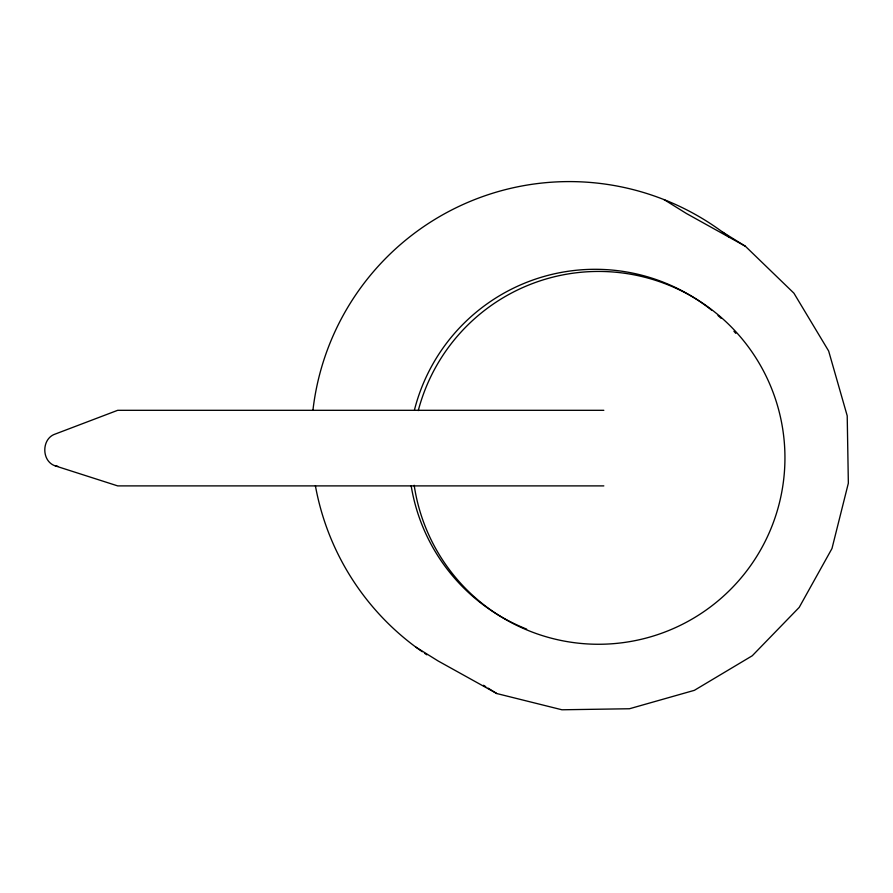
<?xml version="1.0" encoding="UTF-8"?>
<svg xmlns="http://www.w3.org/2000/svg" width="893" height="893" viewBox="0 0 893 893"><rect width="100%" height="100%" fill="white"/><g stroke="black" fill="none" stroke-linecap="round" stroke-linejoin="round"><path stroke-width="1.34" d="M603.835 410.311L117.697 410.311L55.288 434.031C41.301 438.53 41.301 461.391 55.288 465.889L117.697 485.892L603.835 485.892M55.288 465.889L57.755 466.269M415.625 646.967L438.106 660.965L496.798 693.548L561.943 709.779L629.453 708.752L694.363 690.334L752.263 655.763L799.202 607.396L831.975 548.536L848.35 483.191L847.211 415.814L828.648 351.005L793.91 293.172L745.365 246.245L722.884 232.258M745.365 246.245L686.337 213.449L664.012 199.563M483.504 685.277L485.759 686.684M488.013 688.09L496.798 693.548M312.941 410.244A258.044 257.965 -58.1 0 1 729.38 237.27M426.854 654.815A258.044 257.965 -58.1 0 1 424.566 653.285M422.3 651.734A258.044 257.965 -58.1 0 1 315.396 485.714M418.27 410.59A186.425 186.369 -58.1 0 1 710.683 308.911A186.425 186.369 -58.1 0 1 693.805 618.056A186.425 186.369 -58.1 0 1 414.185 485.279M414.486 409.82A186.425 186.369 -58.1 0 1 711.609 310.161M718.017 315.53A186.425 186.369 -58.1 0 1 721.142 318.332M733.934 331.281A186.425 186.369 -58.1 0 1 735.787 333.368M526.647 629.107A186.425 186.369 -58.1 0 1 411.182 485.87"/></g></svg>
